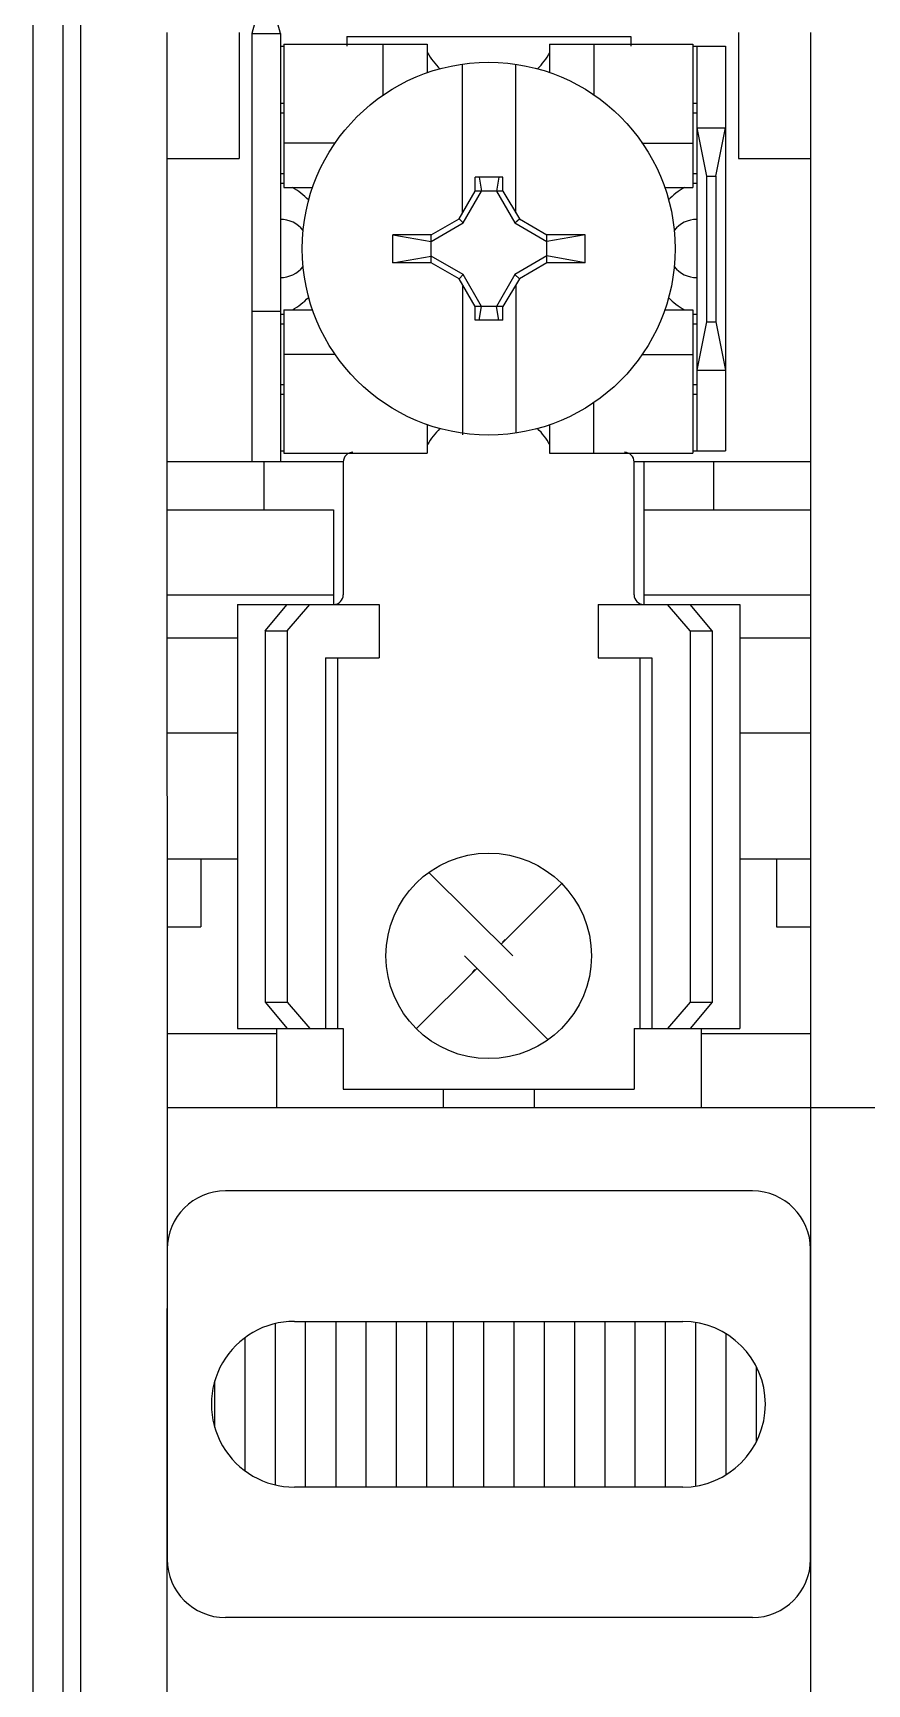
# Model space of a CAD drawing. Header units: inches. Extents: x -1050 to 2326, y -960 to 1416.
# Drawn here: x 820.82 to 842.67, y 955.12 to 998.37 of the extents above; entities that cross this region are included whole.
import ezdxf

# ---------------------------------------------------------------- set-up
doc = ezdxf.new("R2010")
doc.units = ezdxf.units.IN
doc.header["$LTSCALE"] = 10
doc.layers.get('0').update_dxf_attribs({"linetype": 'CONTINUOUS'})
doc.layers.add('PSYMS', color=7, linetype='CONTINUOUS')

# ---------------------------------------------------------------- blocks, each defined once
blk = doc.blocks.new('E0919202')
for p, q in [((0.9879, 0.8931), (0.9879, 6.437)), ((1.0191, 0.9273), (1.0191, 6.437)), ((1.0369, 4.4845), (1.0369, 1.3595)), ((1.0369, 4.4845), (1.0369, 1.3595)), ((1.2235, 4.3725), (1.2137, 4.336)), ((1.243, 4.336), (1.2333, 4.3725)), ((1.1259, 4.3369), (1.1263, 2.762)), ((1.2004, 4.3369), (1.2004, 4.207)), ((1.2137, 4.336), (1.2137, 3.8945)), ((1.2137, 4.336), (1.243, 4.336)), ((1.243, 4.336), (1.243, 3.8945)), ((1.3114, 4.333), (1.6044, 4.333)), ((1.3114, 4.333), (1.6044, 4.333)), ((1.3114, 4.333), (1.3114, 4.323)), ((1.6044, 4.333), (1.6044, 4.323)), ((1.7154, 4.3369), (1.7154, 4.207)), ((1.7899, 4.3369), (1.7899, 1.422)), ((1.243, 4.323), (1.2467, 4.323)), ((1.2467, 4.325), (1.3944, 4.325)), ((1.2467, 4.325), (1.2467, 4.177)), ((1.3486, 4.325), (1.3486, 4.2723)), ((1.3944, 4.325), (1.3944, 4.2956)), ((1.5207, 4.325), (1.6684, 4.325)), ((1.5207, 4.325), (1.5207, 4.2956)), ((1.5665, 4.325), (1.5665, 4.2723)), ((1.6684, 4.325), (1.6684, 4.177)), ((1.6684, 4.323), (1.702, 4.323)), ((1.6727, 4.323), (1.6727, 3.9055)), ((1.702, 4.323), (1.702, 3.9055)), ((1.431, 4.151), (1.431, 4.3042)), ((1.486, 4.151), (1.486, 4.3042)), ((1.243, 4.264), (1.2467, 4.264)), ((1.6684, 4.264), (1.6727, 4.264)), ((1.243, 4.254), (1.2467, 4.254)), ((1.6684, 4.254), (1.6727, 4.254)), ((1.6727, 4.2387), (1.6825, 4.1887)), ((1.6727, 4.2387), (1.702, 4.2387)), ((1.6923, 4.1887), (1.702, 4.2387)), ((1.1259, 4.207), (1.2004, 4.207)), ((1.2998, 4.2229), (1.2473, 4.2229)), ((1.616, 4.2229), (1.6684, 4.2229)), ((1.7154, 4.207), (1.7899, 4.207)), ((1.243, 4.1915), (1.2467, 4.1915)), ((1.6684, 4.1915), (1.6727, 4.1915)), ((1.243, 4.1815), (1.2467, 4.1815)), ((1.2467, 4.177), (1.276, 4.177)), ((1.4274, 4.1449), (1.4438, 4.1735)), ((1.4316, 4.1405), (1.4506, 4.1735)), ((1.4438, 4.1735), (1.4438, 4.1877)), ((1.4725, 4.1877), (1.4438, 4.1877)), ((1.4725, 4.1735), (1.4438, 4.1735)), ((1.4481, 4.1877), (1.4506, 4.1735)), ((1.4683, 4.1877), (1.4658, 4.1735)), ((1.4658, 4.1735), (1.4847, 4.1405)), ((1.4725, 4.1735), (1.4725, 4.1877)), ((1.4725, 4.1735), (1.4896, 4.1449)), ((1.6392, 4.177), (1.6684, 4.177)), ((1.6684, 4.1815), (1.6727, 4.1815)), ((1.6825, 4.1887), (1.6825, 4.0387)), ((1.6825, 4.1887), (1.6923, 4.1887)), ((1.6923, 4.1887), (1.6923, 4.0387)), ((1.3987, 4.1284), (1.4274, 4.1449)), ((1.3987, 4.1214), (1.4316, 4.1405)), ((1.4316, 4.1405), (1.4274, 4.1449)), ((1.4847, 4.1405), (1.4896, 4.1449)), ((1.4847, 4.1405), (1.5177, 4.1214)), ((1.4896, 4.1449), (1.5177, 4.1284)), ((1.359, 4.0994), (1.359, 4.1284)), ((1.3987, 4.1284), (1.359, 4.1284)), ((1.359, 4.1284), (1.3987, 4.1214)), ((1.3987, 4.0994), (1.3987, 4.1284)), ((1.5574, 4.1284), (1.5177, 4.1284)), ((1.5574, 4.1284), (1.5177, 4.1214)), ((1.5177, 4.0994), (1.5177, 4.1284)), ((1.5574, 4.0994), (1.5574, 4.1284)), ((1.359, 4.0994), (1.3987, 4.1064)), ((1.4316, 4.0874), (1.3987, 4.1064)), ((1.5177, 4.1065), (1.4847, 4.0874)), ((1.5574, 4.0994), (1.5177, 4.1065)), ((1.3987, 4.0994), (1.359, 4.0994)), ((1.4274, 4.083), (1.3987, 4.0994)), ((1.4274, 4.083), (1.4316, 4.0874)), ((1.4506, 4.0544), (1.4316, 4.0874)), ((1.4847, 4.0874), (1.4658, 4.0544)), ((1.4896, 4.083), (1.4847, 4.0874)), ((1.5177, 4.0994), (1.4896, 4.083)), ((1.5574, 4.0994), (1.5177, 4.0994)), ((1.4438, 4.0544), (1.4274, 4.083)), ((1.431, 4.0752), (1.431, 3.922)), ((1.4896, 4.083), (1.4725, 4.0544)), ((1.486, 4.0769), (1.486, 3.9236)), ((1.4725, 4.0544), (1.4438, 4.0544)), ((1.4438, 4.0402), (1.4438, 4.0544)), ((1.4481, 4.0402), (1.4506, 4.0544)), ((1.4683, 4.0402), (1.4658, 4.0544)), ((1.4725, 4.0402), (1.4725, 4.0544)), ((1.2137, 4.0495), (1.243, 4.0495)), ((1.243, 4.0465), (1.2467, 4.0465)), ((1.243, 4.0365), (1.2467, 4.0365)), ((1.2467, 4.051), (1.2467, 3.903)), ((1.2467, 4.051), (1.276, 4.051)), ((1.4725, 4.0402), (1.4438, 4.0402)), ((1.6392, 4.051), (1.6684, 4.051)), ((1.6684, 4.051), (1.6684, 3.903)), ((1.6684, 4.0465), (1.6727, 4.0465)), ((1.6684, 4.0365), (1.6727, 4.0365)), ((1.6825, 4.0387), (1.6727, 3.9888)), ((1.6825, 4.0387), (1.6923, 4.0387)), ((1.6923, 4.0387), (1.702, 3.9888)), ((1.2998, 4.005), (1.2473, 4.005)), ((1.616, 4.005), (1.6684, 4.005)), ((1.6727, 3.9888), (1.702, 3.9888)), ((1.243, 3.974), (1.2467, 3.974)), ((1.6684, 3.974), (1.6727, 3.974)), ((1.243, 3.964), (1.2467, 3.964)), ((1.5665, 3.903), (1.5665, 3.9556)), ((1.6684, 3.964), (1.6727, 3.964)), ((1.3944, 3.9323), (1.3944, 3.903)), ((1.5207, 3.9323), (1.5207, 3.903)), ((1.243, 3.9055), (1.2467, 3.9055)), ((1.2467, 3.903), (1.3944, 3.903)), ((1.5207, 3.903), (1.6684, 3.903)), ((1.6684, 3.9055), (1.702, 3.9055)), ((1.1259, 3.8945), (1.3079, 3.8945)), ((1.2259, 3.8945), (1.2259, 3.8445)), ((1.3079, 3.894), (1.3079, 3.757)), ((1.6079, 3.8945), (1.7899, 3.8945)), ((1.6079, 3.757), (1.6079, 3.894)), ((1.6179, 3.8945), (1.6179, 3.747)), ((1.6899, 3.8945), (1.6899, 3.8445)), ((1.1259, 3.8445), (1.2979, 3.8445)), ((1.2979, 3.8445), (1.2979, 3.747)), ((1.6179, 3.8445), (1.7899, 3.8445)), ((1.1259, 3.757), (1.2979, 3.757)), ((1.1989, 3.747), (1.3449, 3.747)), ((1.1989, 3.747), (1.1989, 3.3095)), ((1.2274, 3.7199), (1.25, 3.747)), ((1.25, 3.7199), (1.2735, 3.747)), ((1.3449, 3.747), (1.3449, 3.692)), ((1.5709, 3.747), (1.5709, 3.692)), ((1.5709, 3.747), (1.7169, 3.747)), ((1.6179, 3.757), (1.7899, 3.757)), ((1.6657, 3.7199), (1.6423, 3.747)), ((1.6884, 3.7199), (1.6657, 3.747)), ((1.7169, 3.747), (1.7169, 3.3095)), ((1.2274, 3.7199), (1.2274, 3.3366)), ((1.2274, 3.7199), (1.25, 3.7199)), ((1.25, 3.7199), (1.25, 3.3366)), ((1.6657, 3.7199), (1.6657, 3.3366)), ((1.6657, 3.7199), (1.6884, 3.7199)), ((1.6884, 3.7199), (1.6884, 3.3366)), ((1.1259, 3.7125), (1.1989, 3.7125)), ((1.7169, 3.7125), (1.7899, 3.7125)), ((1.2896, 3.692), (1.2896, 3.3095)), ((1.2896, 3.692), (1.3449, 3.692)), ((1.302, 3.692), (1.302, 3.3095)), ((1.5709, 3.692), (1.6261, 3.692)), ((1.6137, 3.692), (1.6137, 3.3095)), ((1.6261, 3.692), (1.6261, 3.3095)), ((1.1259, 3.6145), (1.1989, 3.6145)), ((1.7169, 3.6145), (1.7899, 3.6145)), ((1.1259, 3.4845), (1.1989, 3.4845)), ((1.1609, 3.4845), (1.1609, 3.4145)), ((1.7169, 3.4845), (1.7899, 3.4845)), ((1.7549, 3.4845), (1.7549, 3.4145)), ((1.4828, 3.3845), (1.3963, 3.4705)), ((1.5331, 3.4589), (1.4706, 3.3967)), ((1.1259, 3.4145), (1.1609, 3.4145)), ((1.7549, 3.4145), (1.7899, 3.4145)), ((1.4749, 3.4015), (1.472, 3.3986)), ((1.5194, 3.2978), (1.433, 3.3845)), ((1.4457, 3.3716), (1.3832, 3.3094)), ((1.4437, 3.3703), (1.4408, 3.3674)), ((1.2274, 3.3366), (1.25, 3.3366)), ((1.2274, 3.3366), (1.25, 3.3095)), ((1.25, 3.3366), (1.2735, 3.3095)), ((1.6657, 3.3366), (1.6423, 3.3095)), ((1.6884, 3.3366), (1.6657, 3.3095)), ((1.6657, 3.3366), (1.6884, 3.3366)), ((1.1259, 3.3045), (1.2389, 3.3045)), ((1.1989, 3.3095), (1.3079, 3.3095)), ((1.2389, 3.3095), (1.2389, 3.2282)), ((1.3079, 3.3095), (1.3079, 3.247)), ((1.6079, 3.3095), (1.6079, 3.247)), ((1.6079, 3.3095), (1.7169, 3.3095)), ((1.6769, 3.3095), (1.6769, 3.2282)), ((1.6769, 3.3045), (1.7899, 3.3045)), ((1.3079, 3.247), (1.6079, 3.247)), ((1.4109, 3.247), (1.4109, 3.2282)), ((1.5049, 3.247), (1.5049, 3.2282)), ((1.1259, 3.2282), (1.7899, 3.2282)), ((1.7899, 3.2282), (1.8719, 3.2282)), ((1.7299, 3.142), (1.1863, 3.142)), ((1.7899, 2.762), (1.7899, 3.082)), ((1.1259, 3.0209), (1.1259, 1.422)), ((1.2379, 2.8387), (1.2379, 3.0052)), ((1.2576, 3.0075), (1.658, 3.0075)), ((1.2691, 2.8365), (1.2691, 3.0075)), ((1.3004, 2.8365), (1.3004, 3.0075)), ((1.3316, 2.8365), (1.3316, 3.0075)), ((1.3629, 2.8365), (1.3629, 3.0075)), ((1.3941, 2.8365), (1.3941, 3.0075)), ((1.4216, 2.8365), (1.4216, 3.0075)), ((1.4529, 2.8365), (1.4529, 3.0075)), ((1.4841, 2.8365), (1.4841, 3.0075)), ((1.5154, 2.8365), (1.5154, 3.0075)), ((1.5466, 2.8365), (1.5466, 3.0075)), ((1.5779, 2.8365), (1.5779, 3.0075)), ((1.6091, 2.8365), (1.6091, 3.0075)), ((1.6404, 2.8365), (1.6404, 3.0075)), ((1.6716, 2.8376), (1.6716, 3.0063)), ((1.2066, 2.8532), (1.2066, 2.9908)), ((1.7029, 2.8493), (1.7029, 2.9946)), ((1.7341, 2.8835), (1.7341, 2.9605)), ((1.1754, 2.8979), (1.1754, 2.9461)), ((1.658, 2.8365), (1.2575, 2.8365)), ((1.7299, 2.702), (1.1863, 2.702))]:
    blk.add_line(p, q)
for centre, radius in [((1.4579, 4.114), 0.1923), ((1.4579, 3.3845), 0.106)]:
    blk.add_circle(centre, radius)
for centre, radius, start, end in [((1.4579, 4.351), 0.072, 208.955, 225.622), ((1.4579, 4.351), 0.072, 314.38, 331.045), ((1.2205, 4.114), 0.072, 44.3787, 61.045), ((1.6947, 4.114), 0.072, 118.955, 135.621), ((1.243, 4.1142), 0.03, 38.4265, 90), ((1.6727, 4.1142), 0.03, 90, 141.574), ((1.243, 4.1142), 0.03, 270, 321.502), ((1.6727, 4.1142), 0.03, 218.508, 270), ((1.2205, 4.114), 0.072, 298.955, 315.622), ((1.6947, 4.114), 0.072, 224.379, 241.045), ((1.4579, 3.877), 0.072, 134.376, 151.045), ((1.4579, 3.877), 0.072, 28.9547, 45.6218), ((1.3179, 3.894), 0.01, 90, 180), ((1.5979, 3.894), 0.01, 0, 90), ((1.2979, 3.757), 0.01, 270, 0), ((1.6179, 3.757), 0.01, 180, 270), ((1.1863, 3.082), 0.06, 90, 180), ((1.7299, 3.082), 0.06, 0, 90), ((1.2574, 2.922), 0.0855, 89.8567, 270.109), ((1.6578, 2.922), 0.0855, 270.109, 89.857), ((1.1863, 2.762), 0.06, 180, 270), ((1.7299, 2.762), 0.06, 270, 0)]:
    blk.add_arc(centre, radius, start, end)

msp = doc.modelspace()

# ---------------------------------------------------------------- block references
at = {"layer": 'PSYMS', "xscale": 25.39999999999964, "yscale": 25.39999999999964, "zscale": 25.39999999999964}
msp.add_blockref('E0919202', (795.732, 888.228), dxfattribs=at)

doc.saveas('drawing.dxf')
